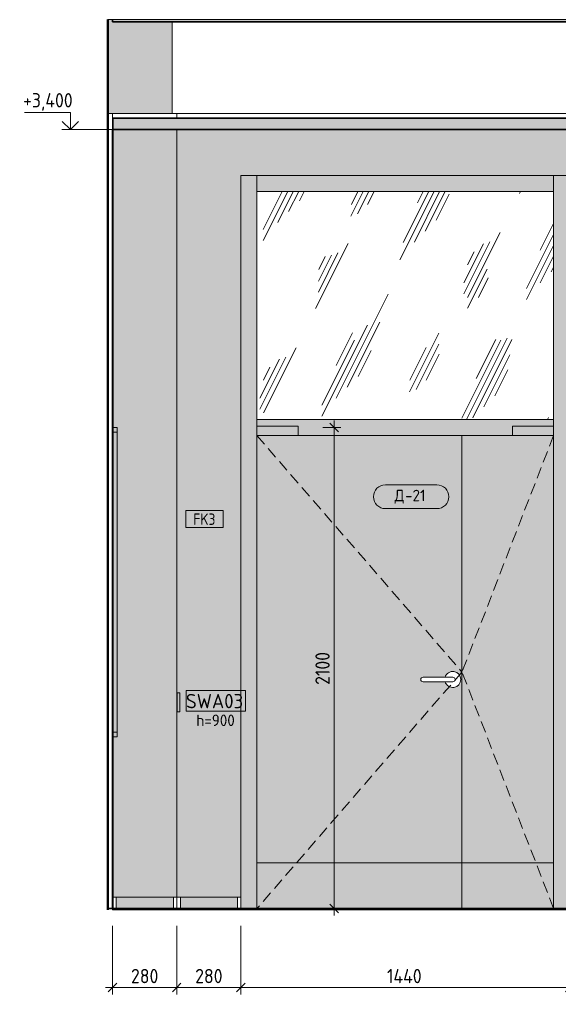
# Model space of a CAD drawing. Header units: millimetres. Extents: x 855 to 94006, y -3304 to 17933.
# Drawn here: x 38413 to 40770, y -375 to 3880 of the extents above; entities that cross this region are included whole.
import ezdxf

# ---------------------------------------------------------------- set-up
doc = ezdxf.new("R2010")
doc.units = ezdxf.units.MM
doc.linetypes.add('ADSK_Штрих_ш2 п1', pattern=[75, 50, -25])
for name, color, linetype, lineweight in [('A-ANNO-DIMS', 7, 'Continuous', 9), ('A-ANNO-DIMS-25', 7, 'Continuous', 9), ('A-DETL', 7, 'Continuous', 9), ('A-DETL-2', 7, 'ADSK_Штрих_ш2 п1', 9), ('A-DOOR', 7, 'Continuous', 9), ('A-DOOR-IDEN', 7, 'Continuous', 9), ('A-FLOR', 7, 'Continuous', 9), ('A-GENM', 7, 'Continuous', 9), ('A-GLAZ-CURT', 7, 'Continuous', 9), ('A-GLAZ-CWMG', 7, 'Continuous', 9), ('A-WALL-IDEN', 7, 'Continuous', 9), ('A-WALL-PATT', 7, 'Continuous', 9), ('E-ELEC-FIXT-IDEN', 7, 'Continuous', 9), ('G-ANNO-DIMS', 7, 'Continuous', 9), ('G-ANNO-DIMS-1', 7, 'Continuous', 20), ('I-FURN', 7, 'Continuous', 9), ('I-WALL', 7, 'Continuous', 9), ('S-COLS', 7, 'Continuous', 9), ('Электрические приборы', 7, 'Continuous', 9)]:
    doc.layers.add(name, color=color, linetype=linetype, lineweight=lineweight)
for name, color, linetype, lineweight, true_color in [('A-CLNG-1', 7, 'Continuous', 9, 0x787878), ('A-CLNG-FNSH-1', 7, 'Continuous', 30, 0x3c3c3c), ('A-DETL-GENF-2', 7, 'Continuous', 9, 0xffffff), ('A-FLOR-FNSH-1', 7, 'Continuous', 30, 0x3c3c3c), ('A-WALL-4', 7, 'Continuous', 40, 0x3c3c3c), ('A-WALL-FNSH-4', 7, 'Continuous', 30, 0x3c3c3c), ('A-WALL-FNSH-5', 7, 'Continuous', 30, 0x909090), ('I-FURN-10', 7, 'Continuous', 9, 0xbdbdbd), ('I-FURN-12', 7, 'Continuous', 9, 0x929292), ('I-FURN-6', 7, 'Continuous', 9, 0xc0c0c0), ('I-FURN-7', 7, 'Continuous', 9, 0x949494), ('I-WALL-1', 7, 'Continuous', 9, 0x787878)]:
    doc.layers.add(name, color=color, linetype=linetype, lineweight=lineweight, true_color=true_color)
doc.layers.add('I-FURN-11', color=7, linetype='Continuous', lineweight=9, true_color=0x303030, transparency=0.7)
doc.styles.add('GOST Common_6', font='GOST_Common.ttf', dxfattribs={"width": 0.9, "height": 50})
doc.styles.add('GOST Common_7', font='GOST_Common.ttf', dxfattribs={"height": 50})
doc.styles.add('GOST Common_8', font='GOST_Common.ttf', dxfattribs={"height": 62.5})
doc.styles.add('ISOCPEUR_2', font='isocpeur.ttf', dxfattribs={"width": 0.9, "height": 62.5})
doc.dimstyles.new('ISO-2_5_0_9К_БОЛЬШОЙ_1', dxfattribs={"dimscale": 304.8, "dimtxt": 62.248823, "dimasz": 0.123031, "dimexe": 0.098425, "dimexo": 0.246063, "dimgap": 0, "dimtad": 1, "dimdec": 0, "dimrnd": 10, "dimzin": 0, "dimdsep": 46, "dimtxsty": 'ISOCPEUR_2', "dimblk1": 'OBLIQUE', "dimblk2": 'OBLIQUE', "dimsah": 1, "dimcen": 0.09, "dimdle": 0.098425, "dimazin": 0, "dimtfac": 1, "dimtdec": 4, "dimtix": 1, "dimtmove": 0, "dimatfit": 3, "dimfxl": 1, "dimtvp": 1, "dimtolj": 1, "dimtzin": 0, "dimarcsym": 2})

# ---------------------------------------------------------------- blocks, each defined once
blk = doc.blocks.new('BSC_Колонна _Прямоугольная - 500х500-23286270-Развертка 1_12-1')
at = {"layer": 'S-COLS'}
blk.add_hatch(color=256, dxfattribs=at).paths.add_polyline_path([(47910, 3470), (47910, 3870), (47650, 3870), (47650, 3880), (47630, 3880), (47630, 3470), (47650, 3470)])
blk.add_line((47910, 3870), (47910, 3470), dxfattribs=at)
blk = doc.blocks.new('Зеркало обычное - Доска-32858920-Развертка 1_12-1')
at = {"layer": 'I-FURN'}
h = blk.add_hatch(dxfattribs=at)
h.set_pattern_fill('FP_12', color=256, style=0, pattern_type=2)
h.set_pattern_definition([(45, (47760, 50), (-199.9995, 0), [141.421, -141.421]), (45, (47810, 50), (-199.9995, 0), [70.711, -212.132]), (45, (47760, 100), (-200, 0), [70.711, -212.132])])
h.paths.add_polyline_path([(47650, 770), (47651, 770), (47651, 2080), (47650, 2080), (47650, 966.3)])
at = {"layer": 'I-FURN-11'}
h = blk.add_hatch(color=256, dxfattribs=at)
h.paths.add_polyline_path([(47650, 750), (47651, 750), (47651, 770), (47650, 770)])
h.paths.add_polyline_path([(47650, 2080), (47651, 2080), (47651, 2100), (47650, 2100)])
h = blk.add_hatch(color=256, dxfattribs=at)
h.paths.add_polyline_path([(47651, 750), (47670, 750), (47670, 770), (47651, 770)])
h.paths.add_polyline_path([(47651, 2080), (47670, 2080), (47670, 2100), (47651, 2100)])
blk.add_hatch(color=256, dxfattribs=at).paths.add_polyline_path([(47651, 770), (47670, 770), (47670, 2080), (47651, 2080), (47651, 966.3)])
at = {"layer": 'I-FURN-10'}
for p, q in [((47670, 2080), (47651, 2080)), ((47651, 2080), (47670, 2080)), ((47670, 770), (47670, 2080)), ((47670, 2080), (47670, 770)), ((47651, 770), (47670, 770)), ((47670, 770), (47651, 770))]:
    blk.add_line(p, q, dxfattribs=at)
at = {"layer": 'I-FURN-12'}
blk.add_line((47670, 770), (47670, 2080), dxfattribs=at)
at = {"layer": 'I-FURN-6'}
for p, q in [((47650, 2100), (47670, 2100)), ((47650, 750), (47650, 2100)), ((47670, 750), (47670, 2100)), ((47670, 750), (47650, 750))]:
    blk.add_line(p, q, dxfattribs=at)
at = {"layer": 'I-FURN-7'}
for p, q in [((47670, 2100), (47651, 2100)), ((47670, 2080), (47670, 2100)), ((47650, 2080), (47670, 2080)), ((47650, 770), (47650, 2080)), ((47650, 2080), (47650, 770)), ((47670, 2080), (47650, 2080)), ((47670, 770), (47670, 2080)), ((47670, 770), (47670, 2080)), ((47670, 770), (47650, 770)), ((47670, 770), (47650, 770)), ((47670, 750), (47670, 770)), ((47651, 750), (47670, 750))]:
    blk.add_line(p, q, dxfattribs=at)
blk = doc.blocks.new('Плинтус - Плинтус темный _ст_школа_-32860233-Развертка 1_12-1')
at = {"layer": 'A-GENM'}
blk.add_hatch(color=256, dxfattribs=at).paths.add_polyline_path([(48195, 0), (48195, 50), (47946, 50), (47946, 0), (48185.1, 0)])
for p, q in [((47946, 50), (48195, 50)), ((48195, 50), (48210, 50)), ((48195, 0), (48195, 50)), ((48210, 50), (48210, 0))]:
    blk.add_line(p, q, dxfattribs=at)
blk = doc.blocks.new('Плинтус - Плинтус темный _ст_школа_-32860218-Развертка 1_12-1')
at = {"layer": 'A-GENM'}
for p, q in [((47931, 0), (47931, 50)), ((47931, 50), (47946, 50)), ((47946, 50), (47946, 0))]:
    blk.add_line(p, q, dxfattribs=at)
blk = doc.blocks.new('Плинтус - Плинтус темный _ст_школа_-32860232-Развертка 1_12-1')
at = {"layer": 'A-GENM'}
blk.add_hatch(color=256, dxfattribs=at).paths.add_polyline_path([(47666, 0), (47916, 0), (47916, 50), (47666, 50)])
for p, q in [((47666, 50), (47916, 50)), ((47916, 50), (47931, 50)), ((47916, 0), (47916, 50)), ((47931, 50), (47931, 0))]:
    blk.add_line(p, q, dxfattribs=at)
blk = doc.blocks.new('Плинтус - Плинтус темный _ст_школа_-32860231-Развертка 1_12-1')
at = {"layer": 'A-GENM'}
for p, q in [((47666, 50), (47651, 50)), ((47651, 50), (47651, 0)), ((47666, 0), (47666, 50)), ((47651, 0), (47666, 0))]:
    blk.add_line(p, q, dxfattribs=at)
blk = doc.blocks.new('Switch1 - Svitch х2-27451159-Развертка 1_12-1')
at = {"layer": 'Электрические приборы'}
blk.add_hatch(color=256, dxfattribs=at).paths.add_polyline_path([(47944, 859), (47944, 941), (47932, 941), (47932, 859)])
for p, q in [((47932, 859), (47932, 941)), ((47932, 941), (47944, 941)), ((47944, 941), (47944, 859)), ((47932, 859), (47944, 859))]:
    blk.add_line(p, q, dxfattribs=at)
blk = doc.blocks.new('Дверь_Витражная_остекление_ - ДВН_ДАО_Главный вход_1200 в свету-31742133-Развертка 1_12-1')
at = {"layer": 'A-DOOR'}
h = blk.add_hatch(color=256, dxfattribs=at)
h.paths.add_polyline_path([(49018.5, 199.5), (49175, 199.5), (49175, 2065), (48280, 2065), (48280, 199.5), (48740.7, 199.5)])
h.paths.add_polyline_path([(49135.5, 965), (49126, 966.3), (49118.1, 969.3), (49110.8, 974.7), (49105.1, 981.7), (49101.5, 990), (49004, 990.1), (49001.9, 990.5), (48999.8, 991.5), (48997.5, 993.5), (48996.2, 995.5), (48995.3, 997.4), (48995.1, 1000.7), (48995.3, 1002.6), (48996.7, 1005.4), (48998.1, 1007.2), (49000.5, 1008.9), (49002.4, 1009.7), (49006.7, 1010), (49101.5, 1010), (49105.1, 1018.3), (49110.8, 1025.3), (49118.1, 1030.7), (49126.5, 1034), (49135.5, 1035), (49144.5, 1033.7), (49152.8, 1030.1), (49159.9, 1024.6), (49165.4, 1017.3), (49168.8, 1009), (49170, 1000), (49168.8, 991), (49165.4, 982.7), (49159.9, 975.4), (49152.8, 969.9), (49144.2, 966.3), (49137.6, 965.3)])
blk.add_hatch(color=256, dxfattribs=at).paths.add_polyline_path([(49296.4, 199.5), (49575, 199.5), (49575, 2065), (49175, 2065), (49175, 199.5)])
for p, q in [((48280, 2105), (48280, 2065)), ((48460, 2105), (48280, 2105)), ((48460, 2065), (48460, 2105)), ((49395, 2105), (49395, 2065)), ((49575, 2105), (49395, 2105)), ((49575, 2065), (49575, 2105)), ((48280, 2065), (48460, 2065)), ((49175, 199.5), (49175, 2065)), ((49175, 2065), (49175, 199.5)), ((49395, 2065), (49575, 2065)), ((49005, 1010), (49135, 1010)), ((49135, 990), (49005, 990)), ((49135, 1010), (49101.5, 1010)), ((49101.5, 990), (49135, 990))]:
    blk.add_line(p, q, dxfattribs=at)
for centre, radius, start, end in [((49135, 1000), 35, 0, 163.3985), ((49005, 1000), 10, 90, 270), ((49135, 1000), 35, 196.6015, 0), ((49135, 1000), 10, 270, 90), ((49135, 1000), 10, 270, 90)]:
    blk.add_arc(centre, radius, start, end, dxfattribs=at)
blk = doc.blocks.new('Прямоугольный импост - 50 x 70 мм-31701710-Развертка 1_12-1')
at = {"layer": 'A-GLAZ-CWMG'}
blk.add_hatch(color=256, dxfattribs=at).paths.add_polyline_path([(48740.7, 3130), (49575, 3130), (49575, 3200), (48280, 3200), (48280, 3130), (48307.7, 3130)])
for p, q in [((48280, 3130), (48280, 3200)), ((49575, 3200), (49575, 3130))]:
    blk.add_line(p, q, dxfattribs=at)
blk = doc.blocks.new('Прямоугольный импост - 50 x 70 мм-31687886-Развертка 1_12-1')
at = {"layer": 'A-GLAZ-CWMG'}
blk.add_hatch(color=256, dxfattribs=at).paths.add_polyline_path([(49575, 0), (49645, 0), (49645, 2100), (49575, 2100), (49575, 199.5)])
for p, q in [((49575, 2100), (49575, 199.5)), ((49645, 0), (49645, 2100))]:
    blk.add_line(p, q, dxfattribs=at)
blk = doc.blocks.new('Системная панель - Стекло - 40мм-31720940-Развертка 1_12-1')
at = {"layer": 'A-GLAZ-CURT'}
h = blk.add_hatch(dxfattribs=at)
h.set_pattern_fill('FP_13', color=256, style=0, pattern_type=2)
h.set_pattern_definition([(63.435, (51829.77, 31.75), (-255.58, 766.75), [317.5, -190.5, 317.5, -190.5, -403.903]), (63.435, (51829.77, 31.75), (-255.58, 766.75), [-1016, 127, -276.9]), (63.435, (51813.9, 47.6), (-255.58, 766.75), [254, -317.5, 190.5, -190.5, -467.403]), (63.435, (51813.9, 47.6), (-255.58, 766.75), [-952.5, 222.25, -245.15]), (63.435, (51813.9, 95.25), (-255.58, 766.75), [190.5, -381, 127, -190.5, -530.903]), (63.435, (51813.9, 95.25), (-255.58, 766.75), [-889, 285.75, -245.15]), (63.435, (51861.5, 47.6), (-255.58, 766.75), [190.5, -381, 158.75, -6404.65]), (63.435, (51909.14, 95.25), (-255.58, 766.75), [95.25, -476.25, 63.5, -6499.9]), (63.435, (51829.77, 174.6), (-255.58, 766.75), [63.5, -476.25, 63.5, -254, -562.653]), (63.435, (51829.77, 174.6), (-255.58, 766.75), [-857.25, 158.75, -403.9]), (63.435, (52115.5, 127), (-255.58, 766.75), [317.5, -476.25, 381, -251.5]), (63.435, (52115.5, 79.4), (-255.58, 766.75), [444.5, -317.5, 476.25, -188]), (63.435, (52147.27, 95.25), (-255.58, 766.75), [508, -254, 381, -276.9]), (63.435, (52194.9, 142.9), (-255.58, 766.75), [317.5, -444.5, 254, -403.9]), (63.435, (52147.27, 238.1), (-255.58, 766.75), [158.75, -635, 190.5, -435.65]), (63.435, (52242.5, 190.5), (-255.58, 766.75), [127, -635, 127, -530.9])])
h.paths.add_polyline_path([(49175, 2135), (49575, 2135), (49575, 3130), (48280, 3130), (48280, 2135), (48740.7, 2135)])
for p, q in [((49575, 3130), (48280, 3130)), ((48280, 3130), (48280, 2135)), ((49575, 2135), (49575, 3130)), ((48280, 2135), (49575, 2135))]:
    blk.add_line(p, q, dxfattribs=at)
blk = doc.blocks.new('Прямоугольный импост - 50 x 70 мм-31701779-Развертка 1_12-1')
at = {"layer": 'A-GLAZ-CWMG'}
blk.add_hatch(color=256, dxfattribs=at).paths.add_polyline_path([(48280, 0), (48280, 2100), (48210, 2100), (48210, 0)])
blk.add_line((48280, 199.5), (48280, 2100), dxfattribs=at)
blk = doc.blocks.new('Прямоугольный импост - 50 x 70 мм-31693698-Развертка 1_12-1')
at = {"layer": 'A-GLAZ-CWMG'}
blk.add_hatch(color=256, dxfattribs=at).paths.add_polyline_path([(49575, 2065), (49575, 2135), (48280, 2135), (48280, 2065), (49175, 2065)])
for p, q in [((48280, 2065), (48280, 2135)), ((49575, 2135), (49575, 2065)), ((48280, 2065), (49575, 2065))]:
    blk.add_line(p, q, dxfattribs=at)
blk = doc.blocks.new('Прямоугольный импост - 50 x 70 мм-31720942-Развертка 1_12-1')
at = {"layer": 'A-GLAZ-CWMG'}
blk.add_hatch(color=256, dxfattribs=at).paths.add_polyline_path([(48280, 2100), (48280, 3200), (48210, 3200), (48210, 2100)])
for p, q in [((48280, 3130), (48280, 3200)), ((48280, 2100), (48280, 2135))]:
    blk.add_line(p, q, dxfattribs=at)
blk = doc.blocks.new('Прямоугольный импост - 50 x 70 мм-31720937-Развертка 1_12-1')
at = {"layer": 'A-GLAZ-CWMG'}
blk.add_hatch(color=256, dxfattribs=at).paths.add_polyline_path([(49575, 2100), (49645, 2100), (49645, 3200), (49575, 3200), (49575, 2135)])
for p, q in [((49575, 3200), (49575, 3130)), ((49645, 2100), (49645, 3200)), ((49575, 2135), (49575, 2100))]:
    blk.add_line(p, q, dxfattribs=at)
blk = doc.blocks.new('Высотные отметки - Стрелка_Верх-17668718-Развертка 1_12-1')
at = {"layer": 'G-ANNO-DIMS'}
for p, q in [((47466.3, 3475), (47266.3, 3475)), ((47466.3, 3400), (47466.3, 3475)), ((47504.2, 3400), (47429.2, 3400))]:
    blk.add_line(p, q, dxfattribs=at)
at = {"layer": 'G-ANNO-DIMS-1'}
for q in [(47430.9, 3435.4), (47501.6, 3435.4)]:
    blk.add_line((47466.3, 3400), q, dxfattribs=at)
blk = doc.blocks.new('DIMBLOCK10-Развертка 1_12-1')
at = {"layer": 'A-ANNO-DIMS-25'}
for p, q in [((38819.3, -75), (38819.3, -374.9)), ((38819.3, -344.9), (38819.3, -80)), ((39099.3, -75), (39099.3, -374.9)), ((39099.3, -344.9), (39099.3, -80)), ((38789.3, -344.9), (39099.3, -344.9))]:
    blk.add_line(p, q, dxfattribs=at)
at = {"layer": 'A-ANNO-DIMS-25', "lineweight": 20}
for p, q in [((38819.3, -344.9), (38838, -326.2)), ((39099.3, -344.9), (39118, -326.2)), ((38819.3, -344.9), (38800.5, -363.7)), ((39099.3, -344.9), (39080.5, -363.7))]:
    blk.add_line(p, q, dxfattribs=at)
at = {"layer": 'A-ANNO-DIMS-25', "color": 0, "insert": (38900, -263.3), "char_height": 62.5, "width": 142.215, "attachment_point": 1, "line_spacing_factor": 1.149209, "style": 'ISOCPEUR_2'}
blk.add_mtext('280', dxfattribs=at)
blk = doc.blocks.new('_Oblique')
at = {"color": 0, "linetype": 'ByBlock', "lineweight": -2}
blk.add_line((-0.5, -0.5), (0.5, 0.5), dxfattribs=at)
blk = doc.blocks.new('DIMBLOCK11-Развертка 1_12-1')
at = {"layer": 'A-ANNO-DIMS-25'}
for p, q in [((39099.3, -75), (39099.3, -374.9)), ((39099.3, -344.9), (39099.3, -80)), ((39379.3, -75), (39379.3, -374.9)), ((39379.3, -344.9), (39379.3, -80)), ((39099.3, -344.9), (39379.3, -344.9))]:
    blk.add_line(p, q, dxfattribs=at)
at = {"layer": 'A-ANNO-DIMS-25', "lineweight": 20}
for p, q in [((39099.3, -344.9), (39118, -326.2)), ((39379.3, -344.9), (39398, -326.2)), ((39099.3, -344.9), (39080.5, -363.7)), ((39379.3, -344.9), (39360.5, -363.7))]:
    blk.add_line(p, q, dxfattribs=at)
at = {"layer": 'A-ANNO-DIMS-25', "color": 0, "insert": (39180, -263.3), "char_height": 62.5, "width": 142.215, "attachment_point": 1, "line_spacing_factor": 1.149209, "style": 'ISOCPEUR_2'}
blk.add_mtext('280', dxfattribs=at)
blk = doc.blocks.new('DIMBLOCK12-Развертка 1_12-1')
at = {"layer": 'A-ANNO-DIMS-25'}
for p, q in [((39379.3, -75), (39379.3, -374.9)), ((39379.3, -344.9), (39379.3, -80)), ((40814.3, -75), (40814.3, -374.9)), ((40814.3, -344.9), (40814.3, -80)), ((39379.3, -344.9), (40814.3, -344.9))]:
    blk.add_line(p, q, dxfattribs=at)
at = {"layer": 'A-ANNO-DIMS-25', "lineweight": 20}
for p, q in [((39379.3, -344.9), (39398, -326.2)), ((40814.3, -344.9), (40833, -326.2)), ((39379.3, -344.9), (39360.5, -363.7)), ((40814.3, -344.9), (40795.5, -363.7))]:
    blk.add_line(p, q, dxfattribs=at)
at = {"layer": 'A-ANNO-DIMS-25', "color": 0, "insert": (40017.1, -263.3), "char_height": 62.5, "width": 191.056, "attachment_point": 1, "line_spacing_factor": 1.149209, "style": 'ISOCPEUR_2'}
blk.add_mtext('1440', dxfattribs=at)
blk = doc.blocks.new('М_силовых электроприборов_РАЗВЕРТКИ - Типоразмер_примечание-27444908-Развертка 1_12-1')
at = {"layer": 'E-ELEC-FIXT-IDEN'}
for p, q in [((48230, 951.3), (47971.7, 951.3)), ((47971.7, 951.3), (47971.7, 861.3)), ((48230, 861.3), (48230, 951.3)), ((47971.7, 861.3), (48230, 861.3))]:
    blk.add_line(p, q, dxfattribs=at)
blk = doc.blocks.new('DIMBLOCK39-Развертка 1_12-1')
at = {"layer": 'A-ANNO-DIMS-25'}
for p, q in [((39786.2, 2130), (39786.2, -30)), ((39737.7, 2100), (39816.2, 2100)), ((39786.2, 2100), (39737.7, 2100)), ((39737.7, 0), (39816.2, 0)), ((39786.2, 0), (39737.7, 0))]:
    blk.add_line(p, q, dxfattribs=at)
at = {"layer": 'A-ANNO-DIMS-25', "lineweight": 20}
for p, q in [((39786.2, 2100), (39767.5, 2118.8)), ((39786.2, 2100), (39805, 2081.2)), ((39786.2, 0), (39767.5, 18.8)), ((39786.2, 0), (39805, -18.8))]:
    blk.add_line(p, q, dxfattribs=at)
at = {"layer": 'A-ANNO-DIMS-25', "color": 0, "insert": (39704.6, 976.4), "char_height": 62.5, "width": 176.691, "attachment_point": 1, "rotation": 90, "line_spacing_factor": 1.149209, "style": 'ISOCPEUR_2'}
blk.add_mtext('2100', dxfattribs=at)
blk = doc.blocks.new('М_двери - Типоразмер_рамка-25223575-Развертка 1_12-1')
at = {"layer": 'A-DOOR-IDEN'}
for p, q in [((49065.7, 1849.6), (48840.8, 1849.6)), ((48840.8, 1745.6), (49065.7, 1745.6))]:
    blk.add_line(p, q, dxfattribs=at)
for centre, start, end in [((48840.8, 1797.6), 90, 270), ((49065.7, 1797.6), 270, 90)]:
    blk.add_arc(centre, 52, start, end, dxfattribs=at)
blk = doc.blocks.new('М_стена2 - Типоразмер-30678229-Развертка 1_12-1')
at = {"layer": 'A-WALL-IDEN'}
for p, q in [((51437.7, 1738.1), (51274.4, 1738.1)), ((51274.4, 1738.1), (51274.4, 1663.1)), ((51437.7, 1663.1), (51437.7, 1738.1)), ((51274.4, 1663.1), (51437.7, 1663.1))]:
    blk.add_line(p, q, dxfattribs=at)

msp = doc.modelspace()

# ---------------------------------------------------------------- hatches: boundary and pattern name
at = {"layer": 'A-CLNG-1'}
for points in [[(56559.3, 3870), (56559.3, 3880), (38819.3, 3880), (38819.3, 3870), (55468.1, 3870)], [(48522.5, 3400), (56558.3, 3400), (56558.3, 3450), (38820.3, 3450), (38820.3, 3400), (48405.2, 3400)]]:
    msp.add_hatch(color=256, dxfattribs=at).paths.add_polyline_path(points)
at = {"layer": 'A-DETL-GENF-2'}
for points in [[(39449.3, 0), (40344.3, 0), (40344.3, 199.5), (39449.3, 199.5)], [(40465.6, 0), (40744.3, 0), (40744.3, 199.5), (40344.3, 199.5), (40344.3, 0)]]:
    msp.add_hatch(color=256, dxfattribs=at).paths.add_polyline_path(points)
at = {"layer": 'A-WALL-PATT'}
for points in [[(38835.3, 50), (39099.3, 50), (39099.3, 3400), (38820.3, 3400), (38820.3, 2100), (38839.3, 2100), (38839.3, 750), (38820.3, 750), (38820.3, 50), (38824.4, 50)], [(39100.3, 50), (39100.3, 3400), (39099.3, 3400), (39099.3, 50)]]:
    msp.add_hatch(color=256, dxfattribs=at).paths.add_polyline_path(points)
h = msp.add_hatch(color=256, dxfattribs=at)
h.paths.add_polyline_path([(39100.3, 50), (39379.3, 50), (39379.3, 3200), (41879.3, 3200), (41879.3, 750), (43055.3, 750), (43055.3, 50), (43058.3, 50), (43058.3, 3400), (39100.3, 3400), (39100.3, 186)])
h.paths.add_polyline_path([(39113.3, 859), (39101.3, 859), (39101.3, 941), (39113.3, 941), (39113.3, 860)])
at = {"layer": 'I-WALL-1'}
h = msp.add_hatch(dxfattribs=at)
h.set_pattern_fill('FP_11', color=256, style=0, pattern_type=2)
h.set_pattern_definition([(45, (42935.52, 0), (-14.25598, 14.25598), []), (45, (42949.776, 0), (-14.25598, 14.25598), [25.202, -5.04, 0.8382, -4.202])])
h.paths.add_polyline_path([(38799.3, -5.1), (38799.3, 3880), (38798.7, 3880), (38798.7, -5.1)])

# ---------------------------------------------------------------- linework, layer by layer
at = {"layer": 'A-CLNG-FNSH-1'}
for p, q in [((38819.3, 3880.4), (38819.3, 3870)), ((38819.3, 3870), (56559.3, 3870)), ((56558.3, 3450), (38820.3, 3450)), ((38820.3, 3450), (38820.3, 3400)), ((38820.3, 3400), (56558.3, 3400))]:
    msp.add_line(p, q, dxfattribs=at)
at = {"layer": 'A-DETL'}
for p, q in [((40344.3, 199.5), (39449.3, 199.5)), ((39449.3, 199.5), (39449.3, 0)), ((40744.3, 199.5), (40344.3, 199.5)), ((40344.3, 0), (40344.3, 199.5)), ((40744.3, 0), (40744.3, 199.5)), ((39449.3, 0), (40344.3, 0)), ((40344.3, 0), (40744.3, 0))]:
    msp.add_line(p, q, dxfattribs=at)
at = {"layer": 'A-DETL-2'}
for p, q in [((39449.3, 2065), (40344.3, 1032.5)), ((40744.3, 2065), (40344.3, 1032.5)), ((40344.3, 1032.5), (39449.3, 0)), ((40744.3, 0), (40344.3, 1032.5))]:
    msp.add_line(p, q, dxfattribs=at)
at = {"layer": 'A-FLOR'}
for p, q in [((38798.7, 3880), (56579.3, 3880)), ((38819.3, 0), (38819.3, -5)), ((39449.3, 0), (38820.3, 0)), ((45280.6, 0), (40744.3, 0)), ((38819.3, -5), (45299.3, -5))]:
    msp.add_line(p, q, dxfattribs=at)
at = {"layer": 'A-FLOR-FNSH-1'}
msp.add_line((45281, -0.1), (38798.7, -0.1), dxfattribs=at)
at = {"layer": 'A-WALL-4'}
msp.add_line((38799.3, -5.1), (38799.3, 3880.4), dxfattribs=at)
at = {"layer": 'A-WALL-FNSH-4'}
for p, q in [((38820.3, 3400), (38819.3, 3400)), ((38819.3, 0), (38820.3, 0))]:
    msp.add_line(p, q, dxfattribs=at)
at = {"layer": 'A-WALL-FNSH-5'}
for p, q in [((38819.3, 3400), (38819.3, 0)), ((38820.3, 0), (38820.3, 3400))]:
    msp.add_line(p, q, dxfattribs=at)
at = {"layer": 'G-ANNO-DIMS'}
msp.add_line((38893.7, 3400), (38635.5, 3400), dxfattribs=at)
at = {"layer": 'I-WALL'}
for p, q in [((43058.3, 3470), (38799.3, 3470)), ((38819.3, 3400), (38819.3, 3470)), ((39099.3, 3450), (39099.3, 3470)), ((39100.3, 3400), (39100.3, 0)), ((39379.3, 0), (39379.3, 3200)), ((39379.3, 3200), (41879.3, 3200)), ((38799.3, 0), (38819.3, 0))]:
    msp.add_line(p, q, dxfattribs=at)

# ---------------------------------------------------------------- block references
at = {"layer": 'A-DOOR'}
msp.add_blockref('Дверь_Витражная_остекление_ - ДВН_ДАО_Главный вход_1200 в свету-31742133-Развертка 1_12-1', (-8830.7, 0), dxfattribs=at)
at = {"layer": 'A-DOOR-IDEN'}
msp.add_blockref('М_двери - Типоразмер_рамка-25223575-Развертка 1_12-1', (-8830.7, 0), dxfattribs=at)
at = {"layer": 'A-GENM'}
for name in ['Плинтус - Плинтус темный _ст_школа_-32860231-Развертка 1_12-1', 'Плинтус - Плинтус темный _ст_школа_-32860232-Развертка 1_12-1', 'Плинтус - Плинтус темный _ст_школа_-32860218-Развертка 1_12-1', 'Плинтус - Плинтус темный _ст_школа_-32860233-Развертка 1_12-1']:
    msp.add_blockref(name, (-8830.7, 0), dxfattribs=at)
at = {"layer": 'A-GLAZ-CURT'}
msp.add_blockref('Системная панель - Стекло - 40мм-31720940-Развертка 1_12-1', (-8830.7, 0), dxfattribs=at)
at = {"layer": 'A-GLAZ-CWMG'}
for name in ['Прямоугольный импост - 50 x 70 мм-31720942-Развертка 1_12-1', 'Прямоугольный импост - 50 x 70 мм-31701710-Развертка 1_12-1', 'Прямоугольный импост - 50 x 70 мм-31720937-Развертка 1_12-1', 'Прямоугольный импост - 50 x 70 мм-31693698-Развертка 1_12-1', 'Прямоугольный импост - 50 x 70 мм-31701779-Развертка 1_12-1', 'Прямоугольный импост - 50 x 70 мм-31687886-Развертка 1_12-1']:
    msp.add_blockref(name, (-8830.7, 0), dxfattribs=at)
at = {"layer": 'A-WALL-IDEN'}
msp.add_blockref('М_стена2 - Типоразмер-30678229-Развертка 1_12-1', (-12134.8, 0), dxfattribs=at)
at = {"layer": 'E-ELEC-FIXT-IDEN'}
msp.add_blockref('М_силовых электроприборов_РАЗВЕРТКИ - Типоразмер_примечание-27444908-Развертка 1_12-1', (-8830.7, 0), dxfattribs=at)
at = {"layer": 'G-ANNO-DIMS'}
msp.add_blockref('Высотные отметки - Стрелка_Верх-17668718-Развертка 1_12-1', (-8830.7, 0), dxfattribs=at)
at = {"layer": 'I-FURN-10'}
msp.add_blockref('Зеркало обычное - Доска-32858920-Развертка 1_12-1', (-8830.7, 0), dxfattribs=at)
at = {"layer": 'S-COLS'}
msp.add_blockref('BSC_Колонна _Прямоугольная - 500х500-23286270-Развертка 1_12-1', (-8830.7, 0), dxfattribs=at)
at = {"layer": 'Электрические приборы'}
msp.add_blockref('Switch1 - Svitch х2-27451159-Развертка 1_12-1', (-8830.7, 0), dxfattribs=at)

# ---------------------------------------------------------------- texts
at = {"layer": 'A-DOOR-IDEN', "char_height": 50, "attachment_point": 1, "style": 'GOST Common_7'}
for s, insert, width in [('\\fGOST Common|b0|i0|c204|p34|;Д', (40049.9, 1827.9), 56.118), ('-21', (40096.2, 1827.9), 118.249)]:
    msp.add_mtext(s, dxfattribs=dict(at, insert=insert, width=width))
at = {"layer": 'A-WALL-IDEN', "insert": (39172, 1724.5), "char_height": 50, "width": 122.658, "attachment_point": 1, "style": 'GOST Common_6'}
msp.add_mtext('FK3', dxfattribs=at)
at = {"layer": 'E-ELEC-FIXT-IDEN', "attachment_point": 1}
for s, insert, char_height, width, style in [('SWA03', (39139.6, 936.8), 62.5, 320.675, 'GOST Common_8'), ('h=900', (39184.9, 846.6), 50, 220.464, 'GOST Common_7')]:
    msp.add_mtext(s, dxfattribs=dict(at, insert=insert, char_height=char_height, width=width, style=style))

# ---------------------------------------------------------------- dimensions: what is measured, and where the dimension line sits
at = {"layer": 'A-ANNO-DIMS'}
dim = msp.add_linear_dim(base=(39786.2, 0), p1=(39812.7, 2100), p2=(39812.7, 0), angle=90, dimstyle='ISO-2_5_0_9К_БОЛЬШОЙ_1', override={"dimpost": '<>', "dimfxl": 2100}, dxfattribs=at)
dim.commit()
dim.dimension.update_dxf_attribs({"geometry": 'DIMBLOCK39-Развертка 1_12-1', "text_midpoint": (39755, 1050)})
for base, p1, p2, override, picture, middle in [((39099.3, -344.9), (38819.3, 0), (39099.3, 0), {"dimpost": '<>', "dimfxl": 280}, 'DIMBLOCK10-Развертка 1_12-1', (38959.3, -313.7)), ((39379.3, -344.9), (39099.3, 0), (39379.3, 0), {"dimpost": '<>', "dimfxl": 280}, 'DIMBLOCK11-Развертка 1_12-1', (39239.3, -313.7)), ((40814.3, -344.9), (39379.3, 0), (40814.3, 0), {"dimpost": '<>', "dimfxl": 1435}, 'DIMBLOCK12-Развертка 1_12-1', (40096.8, -313.7))]:
    dim = msp.add_linear_dim(base=base, p1=p1, p2=p2, dimstyle='ISO-2_5_0_9К_БОЛЬШОЙ_1', override=override, dxfattribs=at)
    dim.commit()
    dim.dimension.update_dxf_attribs({"geometry": picture, "text_midpoint": middle})

# ---------------------------------------------------------------- next in the draw order: texts
at = {"layer": 'G-ANNO-DIMS', "insert": (38429.1, 3559.2), "char_height": 62.5, "width": 261.428, "attachment_point": 1, "line_spacing_factor": 1.149209, "style": 'ISOCPEUR_2', "bg_fill": 3, "box_fill_scale": 1.25, "bg_fill_color": 256, "bg_fill_true_color": 13158600, "bg_fill_transparency": 0}
msp.add_mtext('+3,400', dxfattribs=at)

doc.saveas('drawing.dxf')
